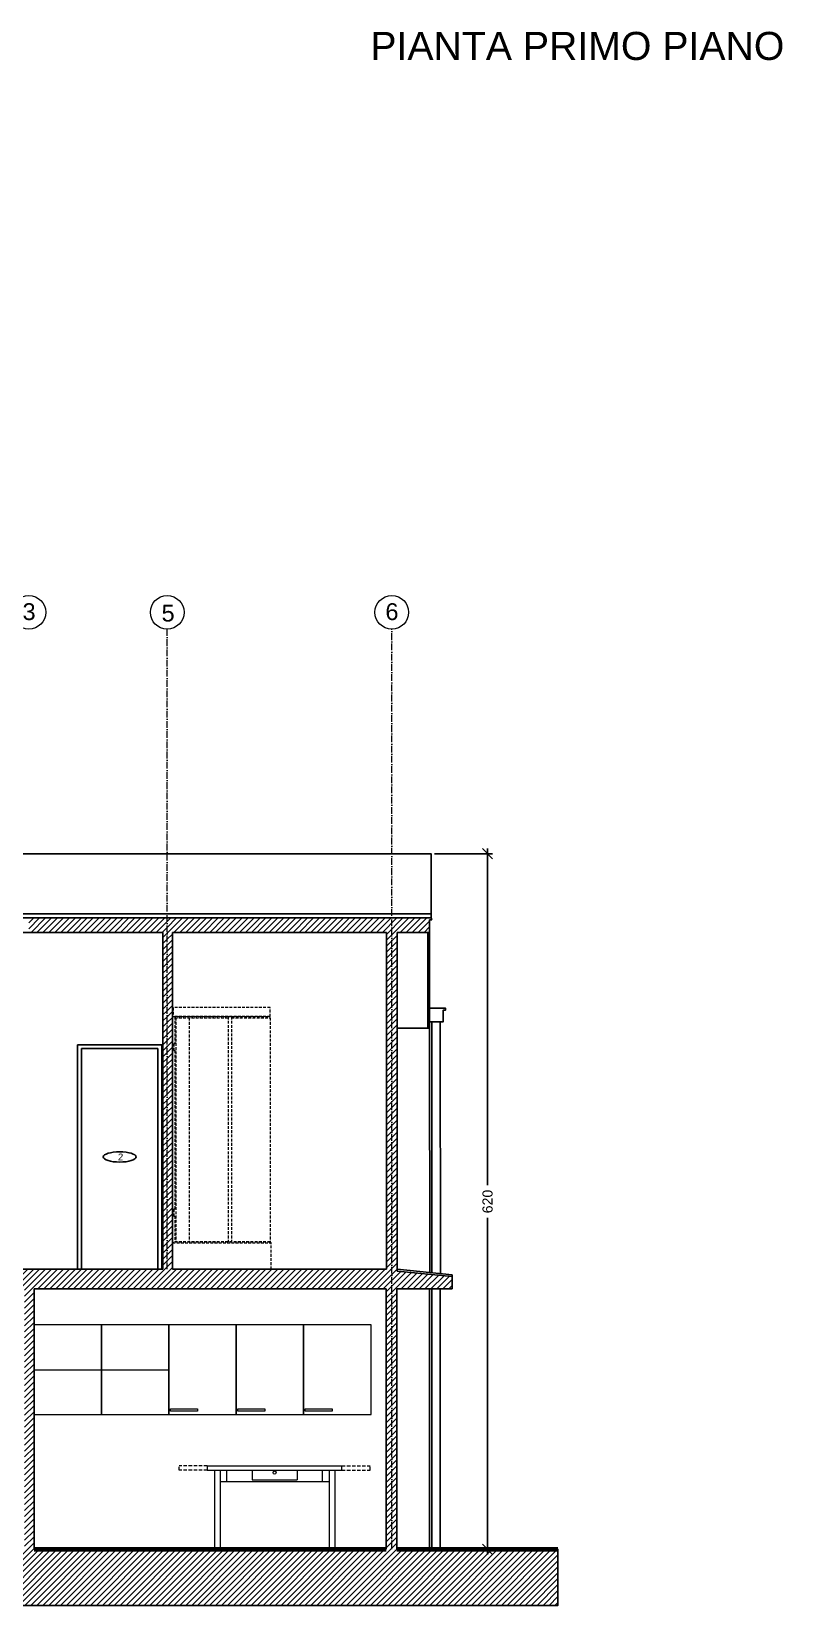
# Model space of a CAD drawing. Header units: millimetres. Extents: x 2830 to 9066, y 9741 to 14619.
# Drawn here: x 4674 to 5343, y 11721 to 13123 of the extents above; entities that cross this region are included whole.
import ezdxf

# ---------------------------------------------------------------- set-up
doc = ezdxf.new("R2010")
doc.units = ezdxf.units.MM
doc.header["$MEASUREMENT"] = 0
doc.linetypes.add('ACAD_ISO10W100', pattern=[18, 12, -3, 0, -3])
doc.linetypes.add('HIDDEN', pattern=[0.375, 0.25, -0.125])
doc.layers.get('DEFPOINTS').update_dxf_attribs({"color": 210})
doc.layers.add('ARREDI', color=8, linetype='Continuous', lineweight=18)
doc.layers.add('CAMPITURE', color=7, linetype='Continuous', lineweight=25)
for name, color, linetype in [('INFISSI', 4, 'Continuous'), ('NUMERAZIONE', 30, 'Continuous'), ('quote nuove', 2, 'Continuous'), ('STRUTTURA', 1, 'Continuous')]:
    doc.layers.add(name, color=color, linetype=linetype)
doc.layers.get('0').off()
doc.styles.add('ARIAL', font='Arial.ttf')
doc.styles.get("Standard").update_dxf_attribs({"font": 'Arial.ttf'})
doc.dimstyles.new('TICK_36', dxfattribs={"dimtxt": 3.6, "dimasz": 3.6, "dimexe": 1.8, "dimexo": 1.2, "dimgap": 1.8, "dimtad": 0, "dimdec": 0, "dimzin": 0, "dimdsep": 46, "dimtxsty": 'ARIAL', "dimblk": 'OBLIQUE', "dimcen": 1.8, "dimdle": 1.8, "dimclrd": 256, "dimclrt": 256, "dimadec": 0, "dimazin": 0, "dimtfac": 1, "dimtdec": 0, "dimtmove": 1, "dimatfit": 3, "dimldrblk": 'OPEN90', "dimfxl": 1, "dimtfill": 1, "dimtolj": 1, "dimtzin": 0, "dimarcsym": 0})

# ---------------------------------------------------------------- blocks, each defined once
blk = doc.blocks.new('_Oblique')
at = {"color": 0, "linetype": 'ByBlock', "lineweight": -2}
blk.add_line((-0.5, -0.5), (0.5, 0.5), dxfattribs=at)
blk = doc.blocks.new('*D145')
at = {"layer": 'DEFPOINTS', "color": 0, "transparency": 16777216}
for p in [(5029.7, 12391), (5029.7, 11771.4), (5080, 11771.4)]:
    blk.add_point(p, dxfattribs=at)
at = {"layer": 'quote nuove', "lineweight": -2, "transparency": 16777216}
for p, q in [((5080, 12395.5), (5080, 12095.7)), ((5080, 11766.9), (5080, 12066.7))]:
    blk.add_line(p, q, dxfattribs=at)
at = {"layer": 'quote nuove', "color": 0, "lineweight": -2, "transparency": 16777216}
for p, q in [((5032.7, 12391), (5084.5, 12391)), ((5032.7, 11771.4), (5084.5, 11771.4))]:
    blk.add_line(p, q, dxfattribs=at)
at = {"layer": 'quote nuove', "lineweight": -2, "transparency": 16777216, "xscale": 9, "yscale": 9, "zscale": 9}
for p, rotation in [((5080, 12391), 90), ((5080, 11771.4), 270)]:
    blk.add_blockref('_Oblique', p, dxfattribs=dict(at, rotation=rotation))
at = {"layer": 'quote nuove', "transparency": 16777216, "insert": (5080, 12081.2), "char_height": 9, "attachment_point": 5, "rotation": 90, "style": 'ARIAL', "bg_fill": 3, "box_fill_scale": 1.25, "bg_fill_color": 256, "bg_fill_true_color": 13158600, "bg_fill_transparency": 0}
blk.add_mtext('\\A1;620', dxfattribs=at)
blk = doc.blocks.new('_Open90')
at = {"color": 0, "linetype": 'ByBlock', "lineweight": -2}
for p, q in [((0, 0), (-1, 0)), ((-0.5, 0.5), (0, 0)), ((0, 0), (-0.5, -0.5))]:
    blk.add_line(p, q, dxfattribs=at)

msp = doc.modelspace()

# ---------------------------------------------------------------- hatches: boundary and pattern name
at = {"layer": 'CAMPITURE'}
h = msp.add_hatch(dxfattribs=at)
h.set_pattern_fill('ANSI31', color=256, scale=30)
h.paths.add_polyline_path([(4671.5, 12020.9), (4553.1, 12020.9), (4553.1, 12003.4), (4533.1, 12003.4), (4533.1, 11983.7), (4514.1, 11983.7), (4514.1, 11964.4), (4495.1, 11964.4), (4495.1, 11945.1), (4476.1, 11945.1), (4476.1, 11925.8), (4457.1, 11925.8), (4457.1, 11906.5), (4438.1, 11906.5), (4438.1, 11887.2), (4418.1, 11887.2), (4418.1, 11867.9), (4398.1, 11867.9), (4398.1, 11848.6), (4378.1, 11848.6), (4378.1, 11829.3), (4360.4, 11829.3), (4360.4, 11810), (4319.4, 11810), (4319.4, 11790.7), (4319.4, 11771.4), (4378.5, 11771.4), (4378.5, 11810), (4572.4, 12003.4), (4667.7, 12003.4), (4671.5, 12003.4)], flags=17)
h.paths.add_polyline_path([(4794.7, 12333.8), (4794.7, 12020.9), (4799.4, 12020.9), (4799.4, 12320.8), (4990, 12320.8), (4990, 12030.8), (4990, 12020.9), (4790.9, 12020.9), (4789.9, 12020.9), (4789.9, 12020.9), (4714.9, 12020.9), (4671.5, 12020.9), (4671.5, 12003.4), (4989.8, 12003.4), (4989.8, 11771.4), (4676.2, 11771.4), (4676.2, 12003.4), (4667.7, 12003.4), (4667.7, 11771.4), (4297.6, 11771.4), (4141.8, 11771.4), (4141.8, 11721.4), (5142.7, 11721.4), (5142.7, 11771.4), (4999.3, 11771.4), (4999.3, 12003.4), (5048.5, 12003.4), (5048.5, 12014.4), (4999.5, 12019.3), (4999.5, 12320.8), (5028.4, 12320.8), (5028.4, 12332), (5028.7, 12332), (5030.4, 12332), (5029.7, 12333.8)])
h = msp.add_hatch(dxfattribs=at)
h.set_pattern_fill('ANSI31', color=256, scale=30)
h.paths.add_polyline_path([(4794.7, 12333.8), (4671.5, 12333.8), (4671.5, 12320.8), (4790.9, 12320.8), (4790.9, 12020.9), (4794.7, 12020.9)])
h.paths.add_polyline_path([(4302.4, 12235.7), (4297.7, 12235.7), (4297.6, 12235.6), (4297.6, 11771.4), (4302.4, 11771.4)])
h.paths.add_polyline_path([(4307.2, 12235.7), (4302.4, 12235.7), (4302.4, 11771.4), (4307.2, 11771.4)])

# ---------------------------------------------------------------- linework, layer by layer
at = {"layer": 'ARREDI', "linetype": 'HIDDEN', "ltscale": 10}
for p, q in [((4886.4, 12245.9), (4801.4, 12245.9)), ((4801.4, 12245.9), (4801.4, 12221.8)), ((4801.4, 12244.9), (4848.9, 12244.9)), ((4802.4, 12244.9), (4802.4, 12045.4)), ((4814.4, 12244.9), (4814.4, 12045.4)), ((4848.9, 12245.9), (4848.9, 12045.4)), ((4851.9, 12245.9), (4851.9, 12045.4)), ((4851.9, 12244.9), (4886.4, 12244.9)), ((4886.4, 12244.9), (4886.4, 12045.4)), ((4801.4, 12221.8), (4800.7, 12221.8)), ((4800.7, 12221.8), (4800.7, 12215.7)), ((4800.7, 12215.7), (4801.4, 12215.7)), ((4801.4, 12215.7), (4801.4, 12074.3)), ((4801.4, 12074.3), (4800.7, 12074.3)), ((4800.7, 12074.3), (4800.7, 12068.2)), ((4800.7, 12068.2), (4801.4, 12068.2)), ((4801.4, 12068.2), (4801.4, 12045.4)), ((4799.4, 12044.4), (4887.3, 12044.4)), ((4886.4, 12045.4), (4800.4, 12045.4)), ((4801.4, 12045.4), (4886.4, 12045.4))]:
    msp.add_line(p, q, dxfattribs=at)
at = {"layer": 'ARREDI'}
for p, q in [((4736.2, 11971.4), (4676.2, 11971.4)), ((4796.2, 11971.4), (4736.2, 11971.4)), ((4856.2, 11971.4), (4796.2, 11971.4)), ((4916.2, 11971.4), (4856.2, 11971.4)), ((4976.2, 11971.4), (4916.2, 11971.4)), ((4676.2, 11931.4), (4736.2, 11931.4)), ((4736.2, 11931.4), (4796.2, 11931.4)), ((4830.3, 11845.9), (4950.3, 11845.9)), ((4830.3, 11845.9), (4830.3, 11841.9)), ((4830.3, 11841.9), (4950.3, 11841.9)), ((4836.8, 11841.9), (4836.8, 11771.4)), ((4841.8, 11841.9), (4841.8, 11771.4)), ((4847.7, 11831.9), (4847.7, 11841.9)), ((4870.3, 11841.9), (4870.3, 11833.4)), ((4870.3, 11833.4), (4910.3, 11833.4)), ((4910.3, 11841.9), (4910.3, 11833.4)), ((4933, 11831.9), (4933, 11841.9)), ((4938.9, 11841.9), (4938.9, 11771.4)), ((4943.9, 11841.9), (4943.9, 11771.4)), ((4950.3, 11841.9), (4950.3, 11845.9)), ((4841.8, 11831.9), (4938.9, 11831.9))]:
    msp.add_line(p, q, dxfattribs=at)
at = {"layer": 'ARREDI', "linetype": 'HIDDEN', "ltscale": 12}
for p, q in [((4830.3, 11845.9), (4805.3, 11845.9)), ((4805.3, 11841.9), (4805.3, 11845.9)), ((4830.3, 11841.9), (4805.3, 11841.9)), ((4950.3, 11845.9), (4975.3, 11845.9)), ((4950.3, 11841.9), (4975.3, 11841.9)), ((4975.3, 11841.9), (4975.3, 11845.9))]:
    msp.add_line(p, q, dxfattribs=at)
at = {"layer": 'ARREDI', "linetype": 'HIDDEN', "ltscale": 10}
for points in [[(4886.4, 12253.9), (4799.9, 12253.9), (4799.9, 12245.9), (4886.4, 12245.9)], [(4887.3, 12044.4), (4886.4, 12045.4), (4800.4, 12045.4), (4799.4, 12044.4), (4799.4, 12020.9), (4887.3, 12020.8)]]:
    msp.add_lwpolyline(points, close=True, dxfattribs=at)
at = {"layer": 'ARREDI'}
for points in [[(4676.2, 11891.4), (4736.2, 11891.4), (4736.2, 11971.4), (4676.2, 11971.4)], [(4736.2, 11891.4), (4796.2, 11891.4), (4796.2, 11971.4), (4736.2, 11971.4)], [(4796.2, 11891.4), (4856.2, 11891.4), (4856.2, 11971.4), (4796.2, 11971.4)], [(4856.2, 11891.4), (4916.2, 11891.4), (4916.2, 11971.4), (4856.2, 11971.4)], [(4916.2, 11891.4), (4976.2, 11891.4), (4976.2, 11971.4), (4916.2, 11971.4)]]:
    msp.add_lwpolyline(points, close=True, dxfattribs=at)
for points in [[(4821.7, 11896.4), (4821.7, 11894.4), (4797.7, 11894.4)], [(4797.7, 11894.4), (4797.7, 11896.4)], [(4797.7, 11896.4), (4821.7, 11896.4)], [(4881.7, 11896.4), (4881.7, 11894.4), (4857.7, 11894.4)], [(4857.7, 11894.4), (4857.7, 11896.4)], [(4857.7, 11896.4), (4881.7, 11896.4)], [(4941.7, 11896.4), (4941.7, 11894.4), (4917.7, 11894.4)], [(4917.7, 11894.4), (4917.7, 11896.4)], [(4917.7, 11896.4), (4941.7, 11896.4)]]:
    msp.add_lwpolyline(points, dxfattribs=at)
msp.add_circle((4890.3, 11839.7), 1.3, dxfattribs=at)
at = {"layer": 'INFISSI'}
for p, q in [((4714.9, 12020.9), (4714.9, 12220.9)), ((4714.9, 12220.9), (4789.9, 12220.9)), ((4718.4, 12217.4), (4786.4, 12217.4)), ((4718.4, 12020.9), (4718.4, 12217.4)), ((4786.4, 12217.4), (4786.4, 12020.9))]:
    msp.add_line(p, q, dxfattribs=at)
msp.add_lwpolyline([(4714.9, 12220.9), (4789.9, 12220.9), (4789.9, 12020.9), (4714.9, 12020.9)], close=True, dxfattribs=at)
at = {"layer": 'NUMERAZIONE'}
msp.add_ellipse((4752.4, 12120.9), major_axis=(14.6, 0), ratio=0.314087, dxfattribs=at)
at = {"layer": 'quote nuove', "color": 253, "linetype": 'ACAD_ISO10W100', "lineweight": 0, "ltscale": 0.5, "transparency": 33554687}
for p, q in [((4794.7, 12020.9), (4794.7, 12591)), ((4994.6, 11771.4), (4994.6, 12591))]:
    msp.add_line(p, q, dxfattribs=at)
at = {"layer": 'quote nuove', "color": 253, "lineweight": 0}
for centre in [(4671.5, 12606), (4794.7, 12606), (4994.7, 12606)]:
    msp.add_circle(centre, 15, dxfattribs=at)
at = {"layer": 'STRUTTURA'}
for p, q in [((5029.7, 12339.5), (5029.7, 12333.8)), ((5028.4, 12320.3), (5028.4, 12332)), ((5028.4, 12332), (5028.7, 12332)), ((5030.4, 12332), (5028.7, 12332)), ((5029.7, 12333.8), (5030.4, 12332)), ((4790.9, 12320.8), (4586.3, 12320.8)), ((4990, 12320.8), (4799.4, 12320.8)), ((4990, 12320.8), (4990, 12030.8)), ((4999.5, 12320.8), (5028.4, 12320.8)), ((4999.5, 12019.3), (4999.5, 12320.8)), ((5028.4, 12235.7), (4999.5, 12235.7)), ((5028.4, 12235.7), (5028.5, 12017.9)), ((4799.4, 12020.9), (4799.4, 12153.9)), ((4990, 12030.8), (4990, 12020.8)), ((4790.9, 12020.9), (4553.1, 12020.9)), ((5048.5, 12015.8), (4999.5, 12020.8)), ((5048.5, 12014.4), (4999.5, 12019.3)), ((4999.5, 12019.3), (5048.5, 12014.4)), ((5048.5, 12014.4), (5048.5, 12015.8)), ((5048.5, 12015.8), (5048.5, 12003.4)), ((4689, 12003.4), (4690, 12003.4)), ((4989.8, 11771.4), (4989.8, 12003.4)), ((4999.3, 12003.4), (5048.5, 12003.4)), ((4999.3, 12003.4), (4999.3, 11771.4)), ((5048.5, 12003.4), (4999.5, 12003.4)), ((5028.4, 12003.4), (5028.4, 12000.4)), ((5048.5, 12014.4), (5048.5, 12003.4)), ((5028.4, 12000.4), (5028.4, 11831.4)), ((4676.2, 11971.4), (4676.2, 11771.4)), ((5028.4, 11831.4), (5028.4, 11771.4)), ((4676.2, 11771.4), (4989.8, 11771.4)), ((4678.7, 11771.4), (4676.2, 11771.4)), ((4676.2, 11771.4), (4736.2, 11771.4)), ((4678.7, 11771.4), (4683.7, 11771.4)), ((4688.9, 11771.4), (4684.9, 11771.4)), ((4698.8, 11771.4), (4702.8, 11771.4)), ((4737.8, 11771.4), (4741.8, 11771.4)), ((4797.5, 11771.4), (4801.5, 11771.4)), ((4807.7, 11771.4), (4812.7, 11771.4)), ((4812.6, 11771.4), (4817.6, 11771.4)), ((4834.5, 11771.4), (4838.5, 11771.4)), ((4997.4, 11771.4), (4997.4, 11771.4)), ((4999.3, 11771.4), (4999.4, 11771.4))]:
    msp.add_line(p, q, dxfattribs=at)
at = {"layer": 'STRUTTURA', "lineweight": 100}
for p, q in [((4676.2, 11771.4), (4989.8, 11771.4)), ((4999.3, 11771.4), (5142.7, 11771.4))]:
    msp.add_line(p, q, dxfattribs=at)
at = {"layer": 'STRUTTURA'}
for points in [[(4267.5, 12337.4), (5029.7, 12337.4)], [(4270.2, 12333.8), (5029.7, 12333.8)], [(4790.9, 12020.9), (4790.9, 12320.8)], [(4799.4, 12020.9), (4799.4, 12320.8)], [(5026.9, 12320.8), (5026.9, 12235.7)], [(5028.4, 12320.3), (5028.4, 12235.7)], [(5028.4, 12253.5), (5042.4, 12253.5), (5042.4, 12251.5), (5040.4, 12251.5), (5040.4, 12241.2), (5028.4, 12241.2)], [(5030.4, 12241.2), (5030.5, 12017.7)], [(5038, 12016.9), (5037.9, 12241.2)], [(4799.4, 12020.9), (4990, 12020.9)], [(4676.2, 12003.4), (4989.8, 12003.4)], [(4676.2, 11771.4), (4676.2, 12003.4)], [(5030.4, 12003.4), (5030.4, 12000.4)], [(5037.9, 12000.4), (5037.9, 12003.4)], [(5030.4, 12000.4), (5030.4, 11831.4)], [(5037.9, 11831.4), (5037.9, 12000.4)], [(5030.4, 11831.4), (5030.4, 11771.4)], [(5037.9, 11771.4), (5037.9, 11831.4)], [(4999.3, 11771.4), (5142.7, 11771.4), (5142.7, 11721.4), (4141.8, 11721.4), (4141.8, 11771.4), (4297.6, 11771.4)], [(4676.2, 11771.4), (4989.8, 11771.4)], [(4687.8, 11771.4), (4699.8, 11771.4)], [(4985.4, 11771.4), (4989.8, 11771.4)]]:
    msp.add_lwpolyline(points, dxfattribs=at)

# ---------------------------------------------------------------- texts
at = {"layer": 'NUMERAZIONE', "ltscale": 0.1, "insert": (4750.9, 12123.9), "char_height": 6, "attachment_point": 1}
msp.add_mtext_dynamic_manual_height_columns('2', width=0.582, gutter_width=12.5, heights=[0], dxfattribs=at)
at = {"layer": 'quote nuove', "color": 253, "lineweight": 0, "char_height": 15, "attachment_point": 1}
for s, insert in [('3', (4665.9, 12614.1)), ('5', (4789.7, 12612.8)), ('6', (4989, 12614.1))]:
    msp.add_mtext_dynamic_manual_height_columns(s, width=15.192, gutter_width=12.5, heights=[0], dxfattribs=dict(at, insert=insert))
at = {"layer": 'STRUTTURA', "ltscale": 0.1, "insert": (4975.6, 13123), "char_height": 25, "attachment_point": 1}
msp.add_mtext_dynamic_manual_height_columns('PIANTA PRIMO PIANO', width=428.105, gutter_width=12.5, heights=[0], dxfattribs=at)

# ---------------------------------------------------------------- next in the draw order: dimensions: what is measured, and where the dimension line sits
at = {"layer": 'quote nuove', "color": 253}
dim = msp.add_linear_dim(base=(5080, 11771.4), p1=(5029.7, 12391), p2=(5029.7, 11771.4), angle=90, dimstyle='TICK_36', override={"dimscale": 2.5}, dxfattribs=at)
dim.commit()
dim.dimension.update_dxf_attribs({"geometry": '*D145', "text_midpoint": (5080, 12081.2)})

# ---------------------------------------------------------------- next in the draw order: linework, layer by layer
at = {"layer": 'STRUTTURA'}
msp.add_lwpolyline([(4267.5, 12339.5), (4267.5, 12391), (5029.7, 12391), (5029.7, 12339.5)], dxfattribs=at)

doc.saveas('drawing.dxf')
